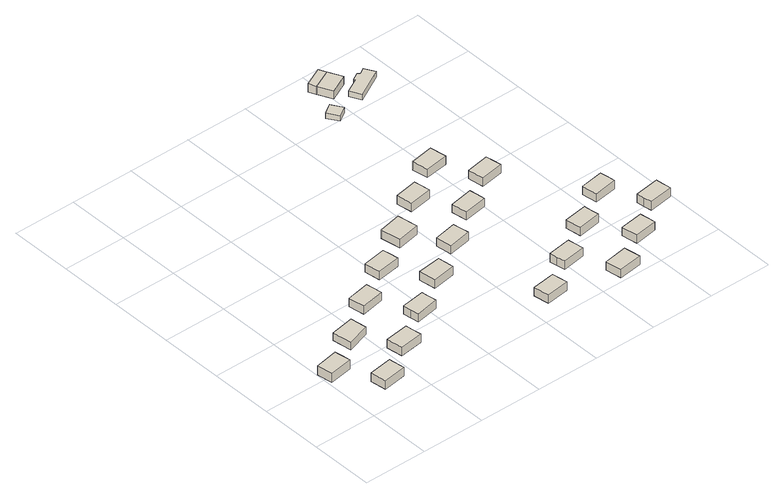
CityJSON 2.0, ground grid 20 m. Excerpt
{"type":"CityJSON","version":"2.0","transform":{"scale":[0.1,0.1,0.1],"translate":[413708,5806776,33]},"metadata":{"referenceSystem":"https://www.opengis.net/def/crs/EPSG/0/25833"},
"CityObjects":{
"building1":{"type":"Building","attributes":{"Gemeindeschluessel":"11000009","BezugspunktDach":"2200","function":"31001_1313","measuredHeight":3.23,"storeysAboveGround":1},"address":[{"country":"Germany","locality":"Berlin","thoroughfareNumber":"2 (24)","thoroughfareName":"Am Kaniswall"}],"geometry":[{"type":"Solid","lod":"1","boundaries":[[[[0,1,2,3,4]],[[5,6,7,8,9]],[[5,9,4,3]],[[6,5,3,2]],[[7,6,2,1]],[[8,7,1,0]],[[9,8,0,4]]]]}]},
"building2":{"type":"Building","attributes":{"Gemeindeschluessel":"11000009","BezugspunktDach":"2200","function":"31001_1313","measuredHeight":3.11,"storeysAboveGround":1},"address":[{"country":"Germany","locality":"Berlin","thoroughfareNumber":"2 (17)","thoroughfareName":"Am Kaniswall"}],"geometry":[{"type":"Solid","lod":"1","boundaries":[[[[10,11,12,13]],[[14,15,16,17]],[[14,17,13,12]],[[15,14,12,11]],[[16,15,11,10]],[[17,16,10,13]]]]}]},
"building3":{"type":"Building","attributes":{"Gemeindeschluessel":"11000009","BezugspunktDach":"2200","function":"31001_1313","measuredHeight":2.52,"storeysAboveGround":1},"address":[{"country":"Germany","locality":"Berlin","thoroughfareNumber":"2 (25)","thoroughfareName":"Am Kaniswall"}],"geometry":[{"type":"Solid","lod":"1","boundaries":[[[[18,19,20,21]],[[22,23,24,25]],[[22,25,21,20]],[[23,22,20,19]],[[24,23,19,18]],[[25,24,18,21]]]]}]},
"building4":{"type":"Building","attributes":{"Gemeindeschluessel":"11000009","BezugspunktDach":"2200","function":"31001_1313","measuredHeight":3.06,"storeysAboveGround":1},"address":[{"country":"Germany","locality":"Berlin","thoroughfareNumber":"2 (18)","thoroughfareName":"Am Kaniswall"}],"geometry":[{"type":"Solid","lod":"1","boundaries":[[[[26,27,28,29,30]],[[31,32,33,34,35]],[[31,35,30,29]],[[32,31,29,28]],[[33,32,28,27]],[[34,33,27,26]],[[35,34,26,30]]]]}]},
"building5":{"type":"Building","attributes":{"Gemeindeschluessel":"11000009","BezugspunktDach":"2200","function":"31001_1313","measuredHeight":3.02,"storeysAboveGround":1},"address":[{"country":"Germany","locality":"Berlin","thoroughfareNumber":"2 (26)","thoroughfareName":"Am Kaniswall"}],"geometry":[{"type":"Solid","lod":"1","boundaries":[[[[36,37,38,39,40]],[[41,42,43,44,45]],[[41,45,40,39]],[[42,41,39,38]],[[43,42,38,37]],[[44,43,37,36]],[[45,44,36,40]]]]}]},
"building6":{"type":"Building","attributes":{"Gemeindeschluessel":"11000009","BezugspunktDach":"2200","function":"31001_1313","measuredHeight":3.02,"storeysAboveGround":1},"address":[{"country":"Germany","locality":"Berlin","thoroughfareNumber":"2 (19)","thoroughfareName":"Am Kaniswall"}],"geometry":[{"type":"Solid","lod":"1","boundaries":[[[[46,47,48,49,50,51]],[[52,53,54,55,56,57]],[[52,57,51,50]],[[53,52,50,49]],[[54,53,49,48]],[[55,54,48,47]],[[56,55,47,46]],[[57,56,46,51]]]]}]},
"building7":{"type":"Building","attributes":{"Gemeindeschluessel":"11000009","BezugspunktDach":"2200","function":"31001_1313","measuredHeight":3.1,"storeysAboveGround":1},"address":[{"country":"Germany","locality":"Berlin","thoroughfareNumber":"2 (27)","thoroughfareName":"Am Kaniswall"}],"geometry":[{"type":"Solid","lod":"1","boundaries":[[[[58,59,60,61,62]],[[63,64,65,66,67]],[[63,67,62,61]],[[64,63,61,60]],[[65,64,60,59]],[[66,65,59,58]],[[67,66,58,62]]]]}]},
"building8":{"type":"Building","attributes":{"Gemeindeschluessel":"11000009","BezugspunktDach":"2200","function":"31001_1313","measuredHeight":3.1,"storeysAboveGround":1},"address":[{"country":"Germany","locality":"Berlin","thoroughfareNumber":"2 (20)","thoroughfareName":"Am Kaniswall"}],"geometry":[{"type":"Solid","lod":"1","boundaries":[[[[68,69,70,71,72]],[[73,74,75,76,77]],[[73,77,72,71]],[[74,73,71,70]],[[75,74,70,69]],[[76,75,69,68]],[[77,76,68,72]]]]}]},
"building9":{"type":"Building","attributes":{"Gemeindeschluessel":"11000009","BezugspunktDach":"2200","function":"31001_1313","measuredHeight":3.08,"storeysAboveGround":1},"address":[{"country":"Germany","locality":"Berlin","thoroughfareNumber":"2 (28)","thoroughfareName":"Am Kaniswall"}],"geometry":[{"type":"Solid","lod":"1","boundaries":[[[[78,79,80,81,82]],[[83,84,85,86,87]],[[83,87,82,81]],[[84,83,81,80]],[[85,84,80,79]],[[86,85,79,78]],[[87,86,78,82]]]]}]},
"building10":{"type":"Building","attributes":{"Gemeindeschluessel":"11000009","BezugspunktDach":"2200","function":"31001_1313","measuredHeight":3.08,"storeysAboveGround":1},"address":[{"country":"Germany","locality":"Berlin","thoroughfareNumber":"2 (13)","thoroughfareName":"Am Kaniswall"}],"geometry":[{"type":"Solid","lod":"1","boundaries":[[[[88,89,90,91,92]],[[93,94,95,96,97]],[[93,97,92,91]],[[94,93,91,90]],[[95,94,90,89]],[[96,95,89,88]],[[97,96,88,92]]]]}]},
"building11":{"type":"Building","attributes":{"Gemeindeschluessel":"11000009","BezugspunktDach":"2200","function":"31001_1313","measuredHeight":2.95,"storeysAboveGround":1},"address":[{"country":"Germany","locality":"Berlin","thoroughfareNumber":"2 (21)","thoroughfareName":"Am Kaniswall"}],"geometry":[{"type":"Solid","lod":"1","boundaries":[[[[98,99,100,101,102]],[[103,104,105,106,107]],[[103,107,102,101]],[[104,103,101,100]],[[105,104,100,99]],[[106,105,99,98]],[[107,106,98,102]]]]}]},
"building12":{"type":"Building","attributes":{"Gemeindeschluessel":"11000009","BezugspunktDach":"2200","function":"31001_1313","measuredHeight":3.02,"storeysAboveGround":1},"address":[{"country":"Germany","locality":"Berlin","thoroughfareNumber":"2 (29)","thoroughfareName":"Am Kaniswall"}],"geometry":[{"type":"Solid","lod":"1","boundaries":[[[[108,109,110,111,112]],[[113,114,115,116,117]],[[113,117,112,111]],[[114,113,111,110]],[[115,114,110,109]],[[116,115,109,108]],[[117,116,108,112]]]]}]},
"building13":{"type":"Building","attributes":{"Gemeindeschluessel":"11000009","BezugspunktDach":"2200","function":"31001_1313","measuredHeight":3.12,"storeysAboveGround":1},"address":[{"country":"Germany","locality":"Berlin","thoroughfareNumber":"2 (14)","thoroughfareName":"Am Kaniswall"}],"geometry":[{"type":"Solid","lod":"1","boundaries":[[[[118,119,120,121,122,123]],[[124,125,126,127,128,129]],[[124,129,123,122]],[[125,124,122,121]],[[126,125,121,120]],[[127,126,120,119]],[[128,127,119,118]],[[129,128,118,123]]]]}]},
"building14":{"type":"Building","attributes":{"Gemeindeschluessel":"11000009","BezugspunktDach":"2200","function":"31001_1313","measuredHeight":3.04,"storeysAboveGround":1},"address":[{"country":"Germany","locality":"Berlin","thoroughfareNumber":"2 (22)","thoroughfareName":"Am Kaniswall"}],"geometry":[{"type":"Solid","lod":"1","boundaries":[[[[130,131,132,133,134]],[[135,136,137,138,139]],[[135,139,134,133]],[[136,135,133,132]],[[137,136,132,131]],[[138,137,131,130]],[[139,138,130,134]]]]}]},
"building15":{"type":"Building","attributes":{"Gemeindeschluessel":"11000009","BezugspunktDach":"2200","function":"31001_1313","measuredHeight":3.06,"storeysAboveGround":1},"address":[{"country":"Germany","locality":"Berlin","thoroughfareNumber":"2 (6)","thoroughfareName":"Am Kaniswall"}],"geometry":[{"type":"Solid","lod":"1","boundaries":[[[[140,141,142,143,144]],[[145,146,147,148,149]],[[145,149,144,143]],[[146,145,143,142]],[[147,146,142,141]],[[148,147,141,140]],[[149,148,140,144]]]]}]},
"building16":{"type":"Building","attributes":{"Gemeindeschluessel":"11000009","BezugspunktDach":"2200","function":"31001_1313","measuredHeight":3.01,"storeysAboveGround":1},"address":[{"country":"Germany","locality":"Berlin","thoroughfareNumber":"2 (30)","thoroughfareName":"Am Kaniswall"}],"geometry":[{"type":"Solid","lod":"1","boundaries":[[[[150,151,152,153]],[[154,155,156,157]],[[154,157,153,152]],[[155,154,152,151]],[[156,155,151,150]],[[157,156,150,153]]]]}]},
"building17":{"type":"Building","attributes":{"Gemeindeschluessel":"11000009","BezugspunktDach":"2200","function":"31001_1313","measuredHeight":3.03,"storeysAboveGround":1},"address":[{"country":"Germany","locality":"Berlin","thoroughfareNumber":"2 (15)","thoroughfareName":"Am Kaniswall"}],"geometry":[{"type":"Solid","lod":"1","boundaries":[[[[158,159,160,161,162]],[[163,164,165,166,167]],[[163,167,162,161]],[[164,163,161,160]],[[165,164,160,159]],[[166,165,159,158]],[[167,166,158,162]]]]}]},
"building18":{"type":"Building","attributes":{"Gemeindeschluessel":"11000009","BezugspunktDach":"2200","function":"31001_1313","measuredHeight":3.07,"storeysAboveGround":1},"address":[{"country":"Germany","locality":"Berlin","thoroughfareNumber":"2 (23)","thoroughfareName":"Am Kaniswall"}],"geometry":[{"type":"Solid","lod":"1","boundaries":[[[[168,169,170,171,172]],[[173,174,175,176,177]],[[173,177,172,171]],[[174,173,171,170]],[[175,174,170,169]],[[176,175,169,168]],[[177,176,168,172]]]]}]},
"building19":{"type":"Building","attributes":{"Gemeindeschluessel":"11000009","BezugspunktDach":"2200","function":"31001_2000","measuredHeight":1.88,"storeysAboveGround":1},"address":[{"country":"Germany","locality":"Berlin","thoroughfareNumber":"2 (34)","thoroughfareName":"Am Kaniswall"}],"geometry":[{"type":"Solid","lod":"1","boundaries":[[[[178,179,180,181]],[[182,183,184,185]],[[182,185,181,180]],[[183,182,180,179]],[[184,183,179,178]],[[185,184,178,181]]]]}]},
"building20":{"type":"Building","attributes":{"Gemeindeschluessel":"11000009","BezugspunktDach":"2200","function":"31001_1313","measuredHeight":3.1,"storeysAboveGround":1},"address":[{"country":"Germany","locality":"Berlin","thoroughfareNumber":"2 (7)","thoroughfareName":"Am Kaniswall"}],"geometry":[{"type":"Solid","lod":"1","boundaries":[[[[186,187,188,189,190]],[[191,192,193,194,195]],[[191,195,190,189]],[[192,191,189,188]],[[193,192,188,187]],[[194,193,187,186]],[[195,194,186,190]]]]}]},
"building21":{"type":"Building","attributes":{"Gemeindeschluessel":"11000009","BezugspunktDach":"2200","function":"31001_1313","measuredHeight":2.78,"storeysAboveGround":1},"address":[{"country":"Germany","locality":"Berlin","thoroughfareNumber":"2 (33)","thoroughfareName":"Am Kaniswall"}],"geometry":[{"type":"Solid","lod":"1","boundaries":[[[[196,197,198,199]],[[200,201,202,203]],[[200,203,199,198]],[[201,200,198,197]],[[202,201,197,196]],[[203,202,196,199]]]]}]},
"building22":{"type":"Building","attributes":{"Gemeindeschluessel":"11000009","BezugspunktDach":"2200","function":"31001_1313","measuredHeight":2.7,"storeysAboveGround":1},"address":[{"country":"Germany","locality":"Berlin","thoroughfareNumber":"2 (32)","thoroughfareName":"Am Kaniswall"}],"geometry":[{"type":"Solid","lod":"1","boundaries":[[[[204,205,197,196]],[[206,207,208,209]],[[206,209,196,197]],[[207,206,197,205]],[[208,207,205,204]],[[209,208,204,196]]]]}]},
"building23":{"type":"Building","attributes":{"Gemeindeschluessel":"11000009","BezugspunktDach":"2200","function":"31001_1313","measuredHeight":3.06,"storeysAboveGround":1},"address":[{"country":"Germany","locality":"Berlin","thoroughfareNumber":"2 (16)","thoroughfareName":"Am Kaniswall"}],"geometry":[{"type":"Solid","lod":"1","boundaries":[[[[210,211,212,213,214]],[[215,216,217,218,219]],[[215,219,214,213]],[[216,215,213,212]],[[217,216,212,211]],[[218,217,211,210]],[[219,218,210,214]]]]}]},
"building24":{"type":"Building","attributes":{"Gemeindeschluessel":"11000009","BezugspunktDach":"2200","function":"31001_1313","measuredHeight":1.88,"storeysAboveGround":1},"address":[{"country":"Germany","locality":"Berlin","thoroughfareNumber":"2 (31)","thoroughfareName":"Am Kaniswall"}],"geometry":[{"type":"Solid","lod":"1","boundaries":[[[[220,221,222,223,224,225,226,227]],[[228,229,230,231,232,233,234,235]],[[228,235,227,226]],[[229,228,226,225]],[[230,229,225,224]],[[231,230,224,223]],[[232,231,223,222]],[[233,232,222,221]],[[234,233,221,220]],[[235,234,220,227]]]]}]},
"building25":{"type":"Building","attributes":{"Gemeindeschluessel":"11000009","BezugspunktDach":"2200","function":"31001_1313","measuredHeight":3.13,"storeysAboveGround":1},"address":[{"country":"Germany","locality":"Berlin","thoroughfareNumber":"2 (8)","thoroughfareName":"Am Kaniswall"}],"geometry":[{"type":"Solid","lod":"1","boundaries":[[[[236,237,238,239,240,241]],[[242,243,244,245,246,247]],[[242,247,241,240]],[[243,242,240,239]],[[244,243,239,238]],[[245,244,238,237]],[[246,245,237,236]],[[247,246,236,241]]]]}]}
},
"vertices":[
[9,178,40],[83,190,40],[79,215,40],[75,241,40],[2,228,40],[75,241,10],[79,215,10],[83,190,10],[9,178,10],[2,228,10],
[94,61,41],[168,73,41],[161,123,41],[87,112,41],[161,123,13],[168,73,13],[94,61,13],[87,112,13],
[136,248,36],[209,271,36],[202,323,36],[128,310,36],[202,323,11],[209,271,11],[136,248,11],[128,310,11],
[221,142,39],[296,152,39],[292,178,39],[289,203,39],[214,193,39],[289,203,11],[292,178,11],[296,152,11],[221,142,11],[214,193,11],
[262,341,38],[335,354,38],[331,379,38],[327,404,38],[254,391,38],[327,404,10],[331,379,10],[335,354,10],[262,341,10],[254,391,10],
[345,247,38],[348,222,38],[421,235,38],[418,259,38],[414,283,38],[341,273,38],[414,283,10],[418,259,10],[421,235,10],[348,222,10],[345,247,10],[341,273,10],
[388,422,39],[462,434,39],[458,459,39],[454,484,39],[381,472,39],[454,484,11],[458,459,11],[462,434,11],[388,422,11],[381,472,11],
[475,300,38],[548,313,38],[545,338,38],[542,363,38],[467,354,38],[542,363,10],[545,338,10],[548,313,10],[475,300,10],[467,354,10],
[517,489,39],[589,503,39],[584,535,39],[579,567,39],[507,552,39],[579,567,11],[584,535,11],[589,503,11],[517,489,11],[507,552,11],
[655,54,41],[728,64,41],[724,89,41],[721,113,41],[648,103,41],[721,113,13],[724,89,13],[728,64,13],[655,54,13],[648,103,13],
[601,381,38],[674,395,38],[670,420,38],[666,446,38],[594,432,38],[666,446,11],[670,420,11],[674,395,11],[601,381,11],[594,432,11],
[641,584,39],[714,596,39],[710,622,39],[706,647,39],[633,634,39],[706,647,11],[710,622,11],[714,596,11],[641,584,11],[633,634,11],
[777,159,41],[782,134,41],[855,145,41],[851,170,41],[847,195,41],[773,184,41],[847,195,13],[851,170,13],[855,145,13],[782,134,13],[777,159,13],[773,184,13],
[727,463,37],[800,476,37],[797,501,37],[793,526,37],[720,513,37],[793,526,10],[797,501,10],[800,476,10],[727,463,10],[720,513,10],
[869,9,42],[944,19,42],[939,45,42],[935,71,42],[860,60,42],[935,71,14],[939,45,14],[944,19,14],[869,9,14],[860,60,14],
[767,665,39],[840,676,39],[832,728,39],[759,715,39],[832,728,11],[840,676,11],[767,665,11],[759,715,11],
[907,215,40],[980,226,40],[976,250,40],[973,275,40],[900,264,40],[973,275,12],[976,250,12],[980,226,12],[907,215,12],[900,264,12],
[854,543,37],[927,556,37],[923,581,37],[919,605,37],[847,593,37],[919,605,9],[923,581,9],[927,556,9],[854,543,9],[847,593,9],
[749,991,33],[780,1012,33],[758,1047,33],[727,1026,33],[758,1047,15],[780,1012,15],[749,991,15],[727,1026,15],
[996,91,42],[1068,103,42],[1065,127,42],[1061,152,42],[988,142,42],[1061,152,14],[1065,127,14],[1068,103,14],[996,91,14],[988,142,14],
[778,1120,40],[838,1148,40],[827,1171,40],[768,1143,40],[827,1171,12],[838,1148,12],[778,1120,12],[768,1143,12],
[799,1076,40],[859,1105,40],[838,1148,13],[859,1105,13],[799,1076,13],[778,1120,13],
[1033,296,39],[1106,307,39],[1103,331,39],[1099,355,39],[1026,344,39],[1099,355,11],[1103,331,11],[1106,307,11],[1033,296,11],[1026,344,11],
[851,1021,34],[942,1070,34],[924,1102,34],[905,1091,34],[898,1097,34],[874,1084,34],[877,1079,34],[833,1056,34],[877,1079,15],[874,1084,15],[898,1097,15],[905,1091,15],[924,1102,15],[942,1070,15],[851,1021,15],[833,1056,15],
[1114,199,41],[1118,174,41],[1195,185,41],[1191,209,41],[1188,234,41],[1111,223,41],[1188,234,12],[1191,209,12],[1195,185,12],[1118,174,12],[1114,199,12],[1111,223,12]
]}
